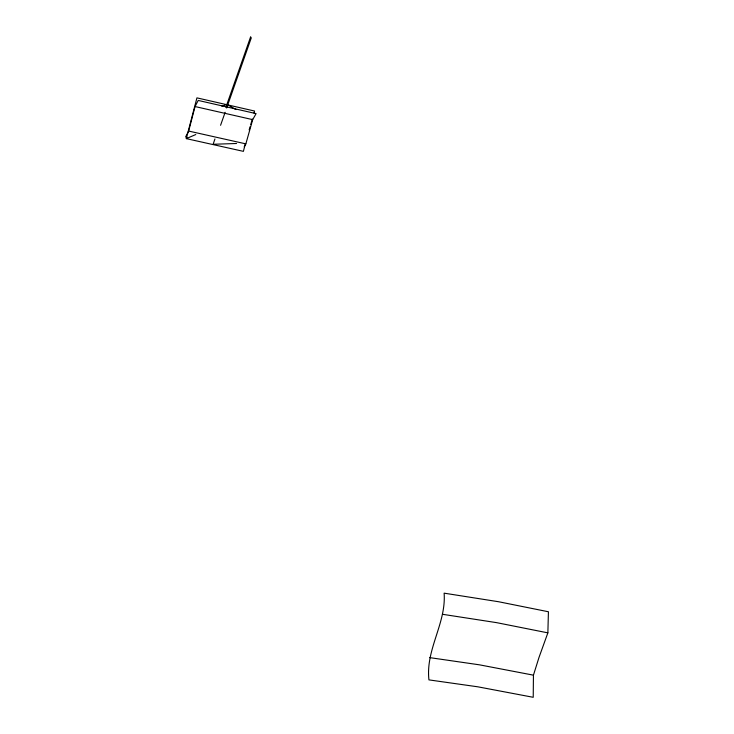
<?xml version="1.0" encoding="UTF-8"?>
<svg xmlns="http://www.w3.org/2000/svg" width="734" height="734" viewBox="0 0 734 734"><rect width="100%" height="100%" fill="white"/><g stroke="black" fill="none" stroke-linecap="round" stroke-linejoin="round"><path stroke-width="1.1" d="M533.444 675.161L533.223 697.3L477.77 686.804L428.94 679.886C425.417 649.507 446.373 623.322 444.125 593.164L498.569 601.733L548.426 611.761L547.867 632.855L539.022 657.37L533.444 675.161L479.476 664.83L429.739 657.627M245.229 144.222L243.394 151.351L186.298 138.625L196.932 97.87L254.57 111.036L254.01 113.027M186.931 137.295L185.574 136.992L188.656 131.056L195.051 106.549L198.208 100.43L256.093 113.623L252.698 119.642L245.853 143.873L244.193 146.8M249.156 129.918L250.111 126.652M250.753 124.468L252.34 119.027M214.934 138.965L213.135 144.268L236.559 143.497M226.797 104.696L250.67 36.7M220.576 125.294L225.136 112.311M226.65 107.99L251.34 37.709M225.989 107.549L227.118 104.448L235.843 109.494M186.298 138.625L195.776 134.542M221.806 106.164L227.118 104.448M443.042 614.367L496.569 622.643L547.858 632.855M188.656 131.056L245.853 143.873M195.051 106.549L252.698 119.642"/></g></svg>
